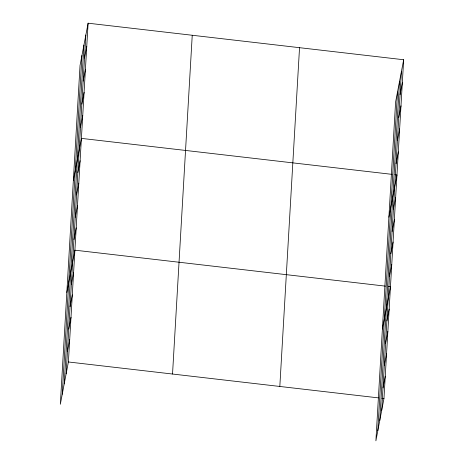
<?xml version="1.0" encoding="UTF-8"?>
<svg xmlns="http://www.w3.org/2000/svg" width="464" height="464" viewBox="0 0 464 464"><rect width="100%" height="100%" fill="white"/><g stroke="black" fill="none" stroke-linecap="round" stroke-linejoin="round"><path stroke-width="0.7" d="M62.251 394.203L81.96 55.431M64.223 383.844L83.938 45.072M66.143 373.793L85.852 35.02M88.108 23.2L80.04 65.482L60.332 404.254L68.399 361.972L88.108 23.2L403.668 59.746L383.96 398.518L375.892 440.8L395.601 102.028L403.668 59.746M172.533 374.03L192.241 35.258M279.821 386.454L299.535 47.688M377.806 430.749L397.52 91.976M379.784 420.39L399.498 81.618M381.704 410.338L401.412 71.566M84.512 58.058L86.768 46.238M83.172 81.096L85.428 69.275M81.832 104.127L84.088 92.307M80.492 127.165L82.749 115.345M73.341 180.664L81.409 138.382L392.01 174.354M77.853 172.562L80.104 160.741M76.548 194.921L78.805 183.1M75.249 217.28L77.505 205.459M73.95 239.639L76.2 227.818M66.833 292.459L74.901 250.177L385.503 286.149M71.346 284.357L73.602 272.536M70.047 306.716L72.303 294.895M68.742 329.075L70.998 317.254M67.442 351.434L69.699 339.613M400.072 94.604L402.329 82.783M398.733 117.641L400.989 105.821M397.393 140.679L399.649 128.859M396.053 163.711L398.309 151.89M388.902 217.21L396.969 174.928L394.841 174.684M393.408 209.107L395.664 197.287M392.109 231.466L394.365 219.646M390.81 253.825L393.066 242.005M389.511 276.184L391.761 264.364M382.394 329.005L390.462 286.723L388.339 286.479M386.906 320.902L389.163 309.082M385.607 343.261L387.858 331.441M384.302 365.62L386.558 353.8M383.003 387.979L385.259 376.159M68.399 361.972L378.288 397.863M381.831 398.269L383.96 398.518"/></g></svg>
